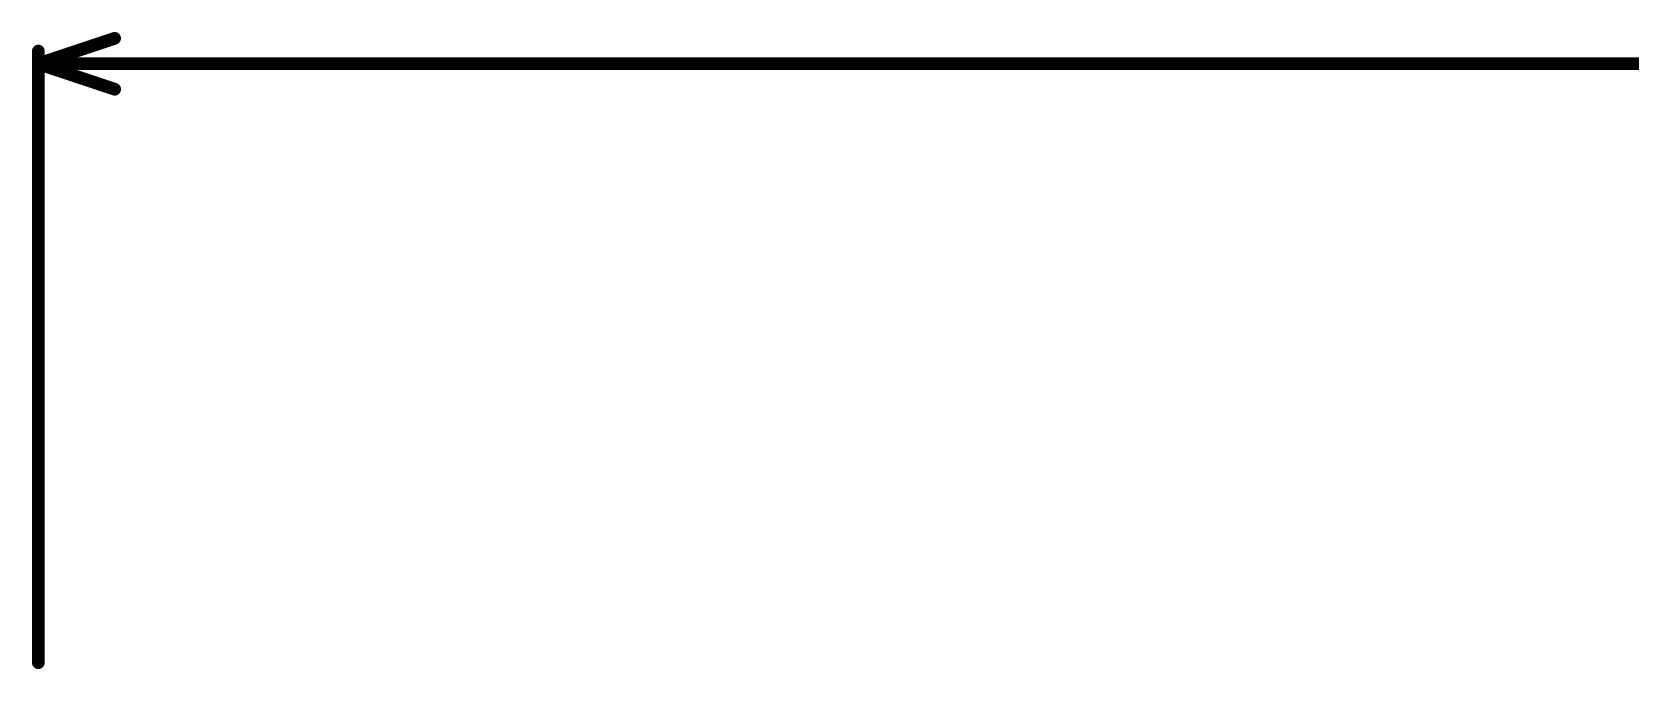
# Model space of a CAD drawing. Header units: millimetres. Extents: x 34 to 167, y 52 to 85.
# Drawn here: x 33.84 to 65.75, y 72.42 to 85.14 of the extents above; entities that cross this region are included whole.
import ezdxf

# ---------------------------------------------------------------- set-up
doc = ezdxf.new("R2010")
doc.units = ezdxf.units.MM
doc.layers.add('Mechanical1', color=6, linetype='Continuous')

msp = doc.modelspace()

# ---------------------------------------------------------------- linework, layer by layer
at = {"layer": 'Mechanical1', "const_width": 0.254}
for points in [[(33.962, 84.5), (35.486, 85.008)], [(33.962, 72.542), (33.962, 84.754)], [(33.962, 84.5), (93.287, 84.5)], [(33.962, 84.5), (35.486, 83.992)]]:
    msp.add_lwpolyline(points, dxfattribs=at)
at = {"layer": 'Mechanical1', "const_width": 0.127}
for points in [[(35.423, 85.008, 1), (35.55, 85.008, 1)], [(33.899, 84.754, 1), (34.026, 84.754, 1)], [(33.899, 84.5, 1), (34.026, 84.5, 1)], [(33.899, 84.5, 1), (34.026, 84.5, 1)], [(33.899, 84.5, 1), (34.026, 84.5, 1)], [(35.423, 83.992, 1), (35.55, 83.992, 1)], [(33.899, 72.542, 1), (34.026, 72.542, 1)]]:
    msp.add_lwpolyline(points, format="xyb", close=True, dxfattribs=at)

doc.saveas('drawing.dxf')
